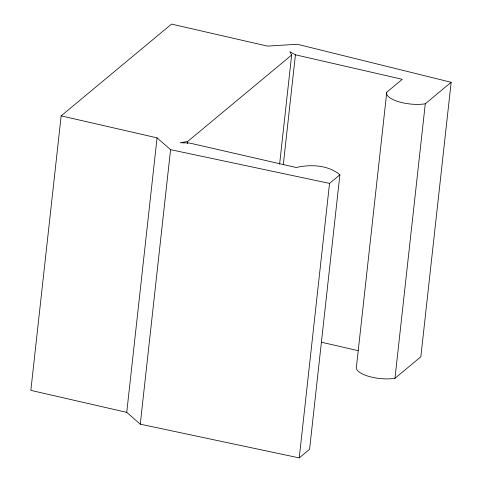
<?xml version="1.0" encoding="UTF-8"?>
<svg xmlns="http://www.w3.org/2000/svg" width="482" height="482" viewBox="0 0 482 482"><rect width="100%" height="100%" fill="white"/><g stroke="black" fill="none" stroke-linecap="round" stroke-linejoin="round"><path stroke-width="0.72" d="M61.154 115.861L30.848 390.366L126.748 412.369L140.268 424.172L299.232 457.9L309.583 449.296L339.888 174.785C328.013 164.892 310.727 164.181 296.201 167.507L189.336 142.991L180.322 142.75L187.631 141.503L291.652 55.032L289.851 51.694L295.43 54.797L402.289 79.313L386.763 92.225L356.457 366.73A24.383 8.459 6.3 0 0 368.356 376.249A24.383 8.459 6.3 0 0 394.969 378.31L420.846 356.801L451.152 82.289L297.364 44.266L267.432 46.103L171.532 24.1L61.154 115.861L157.054 137.858L170.574 149.667L329.537 183.395L339.888 174.785M126.748 412.369L157.054 137.858M140.268 424.172L170.574 149.667M187.384 143.75L187.631 141.503M279.596 164.235L291.652 55.032M283.289 164.754L295.43 54.797M299.232 457.9L329.537 183.395M394.969 378.31L425.275 103.805L451.152 82.289M321.482 342.238L358.078 350.631M425.275 103.805A24.383 8.459 6.3 0 1 398.662 101.738A24.383 8.459 6.3 0 1 386.763 92.225"/></g></svg>
